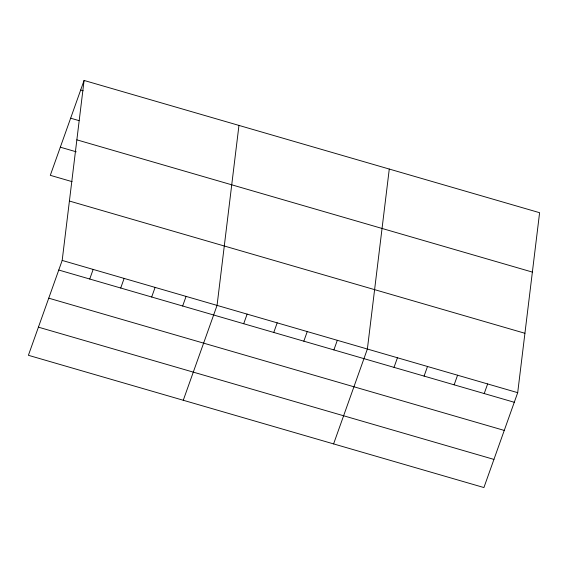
<?xml version="1.0" encoding="UTF-8"?>
<svg xmlns="http://www.w3.org/2000/svg" width="568" height="568" viewBox="0 0 568 568"><rect width="100%" height="100%" fill="white"/><g stroke="black" fill="none" stroke-linecap="round" stroke-linejoin="round"><path stroke-width="0.85" d="M62.182 260.428L84.085 80.45L539.6 212.702L517.697 392.673L483.915 487.55L28.4 355.298L62.182 260.428L517.697 392.673M238.958 125.414L217.061 305.392L183.272 400.262M389.279 169.058L367.375 349.029L333.594 443.906M84.085 80.45L50.303 175.327L72.072 181.646M89.737 279.023L93.159 269.417M120.714 288.019L124.136 278.412M151.684 297.014L155.107 287.401M182.662 306.003L186.084 296.397M243.7 323.724L247.123 314.118M273.762 332.457L277.184 322.844M303.83 341.183L307.252 331.577M333.892 349.909L337.314 340.303M394.022 367.368L397.444 357.762M424.083 376.094L427.505 366.488M454.151 384.827L457.567 375.221M484.213 393.553L487.635 383.947M80.663 90.056L83.177 90.788M70.645 118.194L79.016 120.629M76.858 139.842L532.372 272.093M60.322 147.19L76.226 151.805M69.41 201.036L524.924 333.281M58.76 270.034L514.274 402.279M48.742 298.172L504.256 430.423M38.418 327.161L493.933 459.413"/></g></svg>
